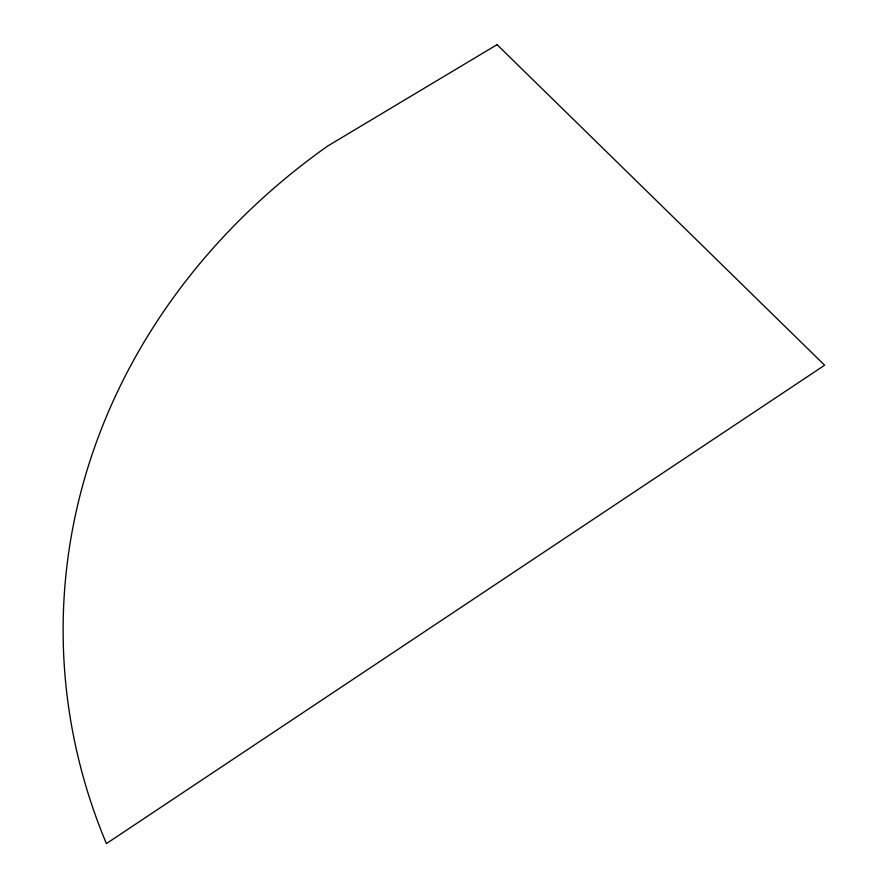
<?xml version="1.0" encoding="UTF-8"?>
<svg xmlns="http://www.w3.org/2000/svg" width="888" height="888" viewBox="0 0 888 888"><rect width="100%" height="100%" fill="white"/><g stroke="black" fill="none" stroke-linecap="round" stroke-linejoin="round"><path stroke-width="1.33" d="M497.18 44.578L327.672 146.043A715.639 623.387 -0.1 0 0 106.405 843.6L824.63 365.212L496.792 44.4"/></g></svg>
